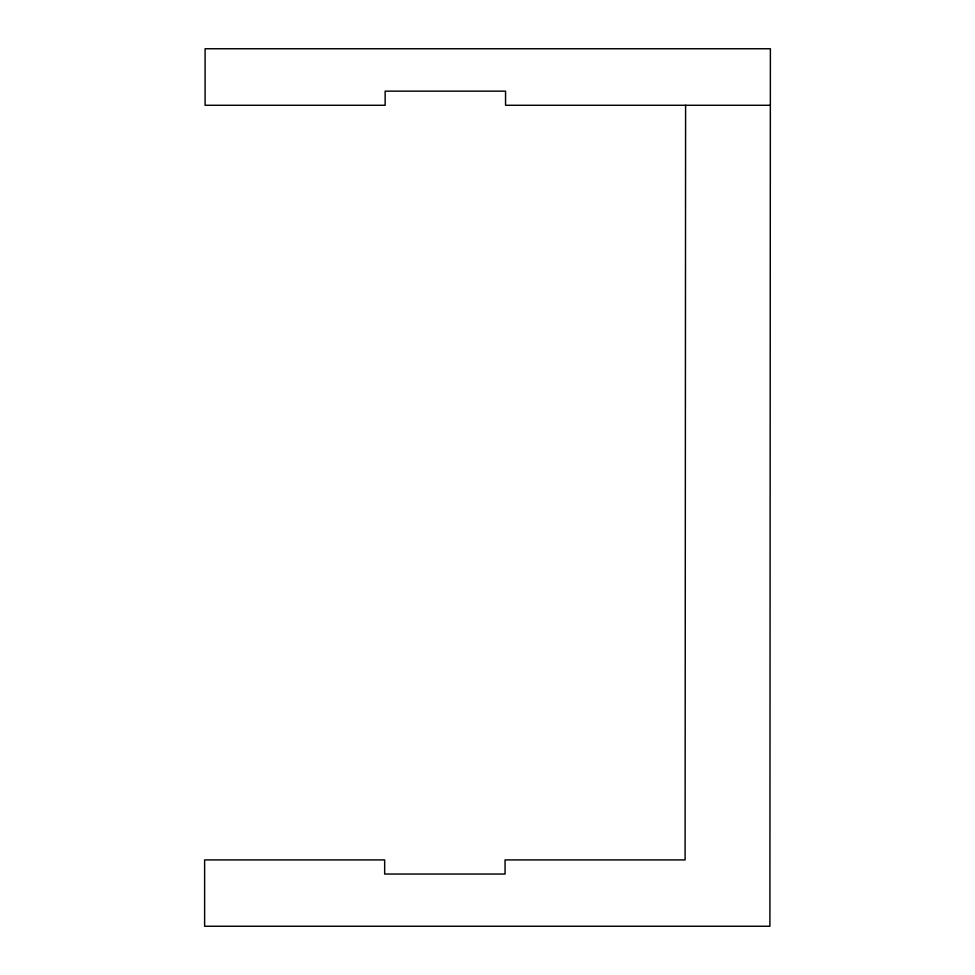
<?xml version="1.0" encoding="UTF-8"?>
<svg xmlns="http://www.w3.org/2000/svg" width="975" height="975" viewBox="0 0 975 975"><rect width="100%" height="100%" fill="white"/><g stroke="black" fill="none" stroke-linecap="round" stroke-linejoin="round"><path stroke-width="1.46" d="M685.596 105.276L685.096 859.913L505.062 859.913L505.062 874.039L384.662 874.039L384.662 859.913L204.616 859.913L204.616 926.25L769.897 926.25L770.384 48.75L205.103 48.75L205.103 105.276L385.149 105.276L385.149 91.15L505.55 91.15L505.55 105.276L770.348 105.276"/></g></svg>
